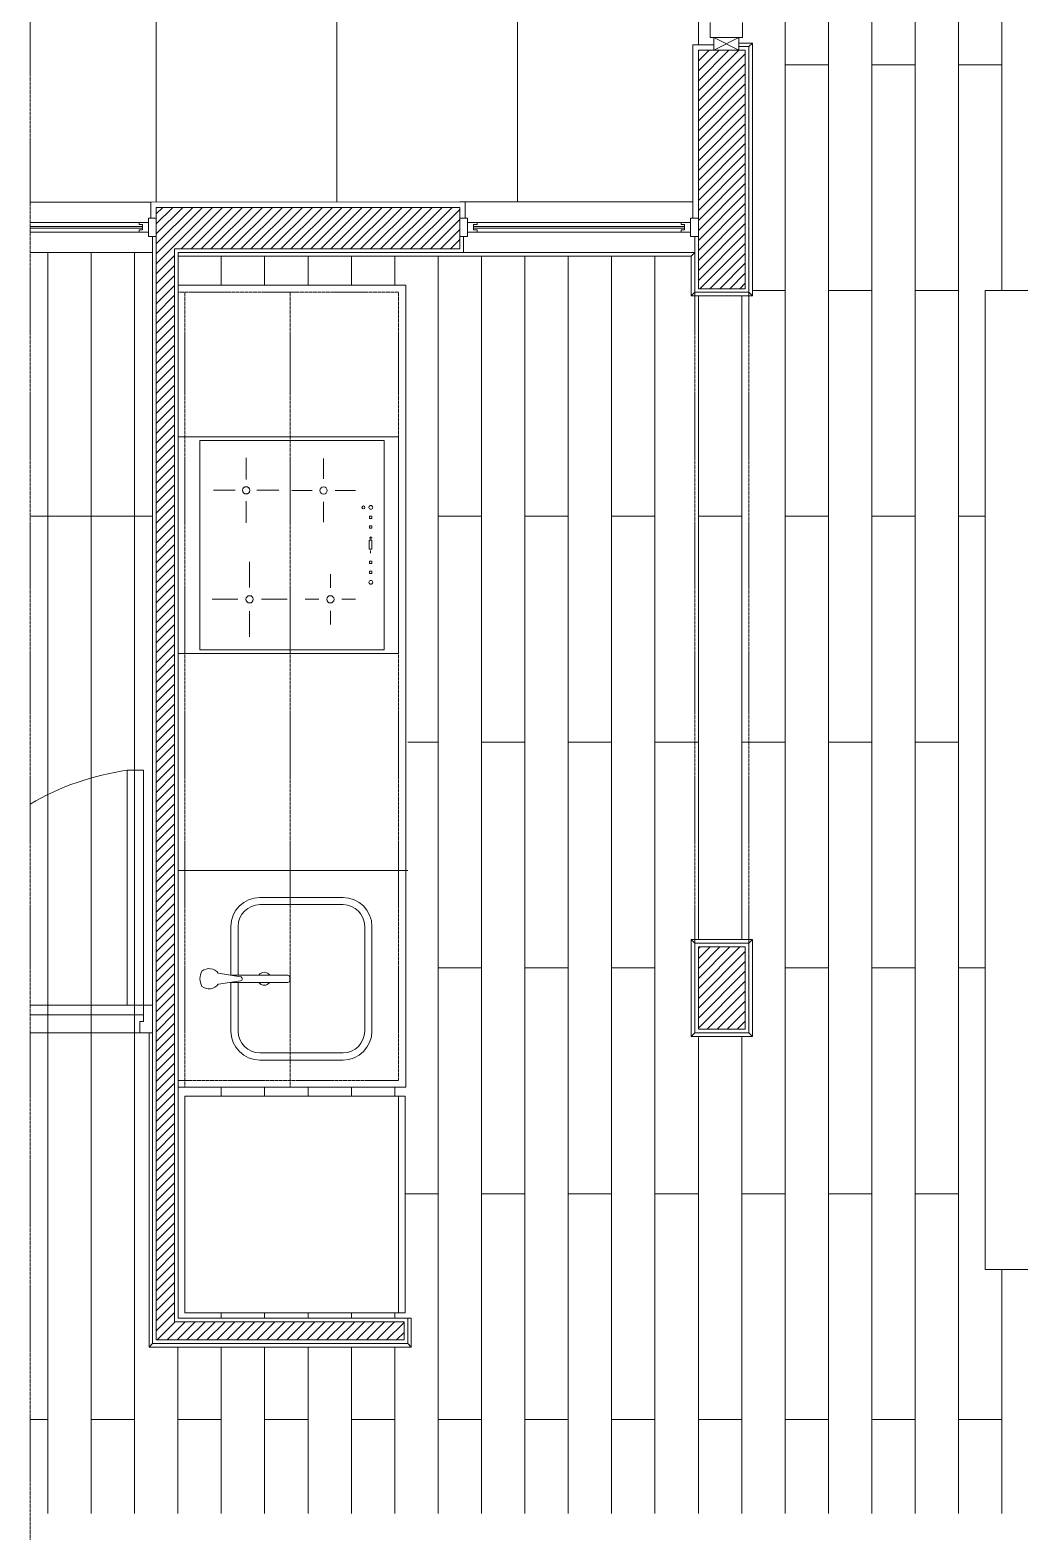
# Model space of a CAD drawing. Header units: centimetres. Extents: x -16179 to 12840, y -10704 to 3856.
# Drawn here: x -739.2 to -465.3, y -4067.1 to -3651.3 of the extents above; entities that cross this region are included whole.
import ezdxf

# ---------------------------------------------------------------- set-up
doc = ezdxf.new("R2010")
doc.units = ezdxf.units.CM
doc.header["$MEASUREMENT"] = 0
for name, pattern in [('Linee Nascoste', [0.0718, 0.05, -0.0218]), ('Punto e Tratto', [0.134056, 0.070556, -0.035278, 0, -0.028222]), ('Tratteggio', [0.032, 0.016, -0.016])]:
    doc.linetypes.add(name, pattern=pattern)
for name, color, linetype, lineweight in [('A-ELEV-MBE1_Num_Penna__14_Num_Penna__11_Num_Penna__9_Num_Penna__9_Num_Penna__9_Num_Penna__9_Num_Penna__9_Num_Penna__9_Num_Penna__10_Num_Penna__5', 5, 'Continuous', 18), ('A-ELEV-MBE1_Num_Penna__7_Num_Penna__7_Num_Penna__7_Num_Penna__7_Num_Penna__7_Num_Penna__7_Num_Penna__7_Num_Penna__7_Num_Penna__7_Num_Penna__2', 2, 'Continuous', 18), ('A-ELEV-MBE1_Num_Penna__7_Num_Penna__7_Num_Penna__7_Num_Penna__7_Num_Penna__7_Num_Penna__7_Num_Penna__7_Num_Penna__7_Num_Penna__7_Num_Penna__7_Num_Penna__255', 255, 'Continuous', 18), ('A-FURN_Num_Penna__251_Num_Penna__251_Num_Penna__2_Num_Penna__5', 5, 'Continuous', 18), ('A-FURN_Num_Penna__251_Num_Penna__251_Num_Penna__2_Num_Penna__6', 6, 'Continuous', 18), ('A-FURN_Num_Penna__252_Num_Penna__252_Num_Penna__10_Num_Penna__252_Num_Penna__252_Num_Penna__252_Num_Penna__252_Num_Penna__252_Num_Penna__252_Num_Penna__252_Num_Penna__252_Num_Penna__5', 5, 'Continuous', 18), ('A-FURN_Num_Penna__8_Num_Penna__8_Num_Penna__8_Num_Penna__8_Num_Penna__8_Num_Penna__8_Num_Penna__8_Num_Penna__8_Num_Penna__8_Num_Penna__254', 254, 'Continuous', 18), ('A-FURN_Num_Penna__8_Num_Penna__8_Num_Penna__8_Num_Penna__8_Num_Penna__8_Num_Penna__8_Num_Penna__8_Num_Penna__8_Num_Penna__8_Num_Penna__5', 5, 'Continuous', 18), ('A-FURN_Num_Penna__8_Num_Penna__8_Num_Penna__8_Num_Penna__8_Num_Penna__8_Num_Penna__8_Num_Penna__8_Num_Penna__8_Num_Penna__8_Num_Penna__6', 6, 'Continuous', 18), ('A-FURN_Num_Penna__8_Num_Penna__8_Num_Penna__8_Num_Penna__8_Num_Penna__8_Num_Penna__8_Num_Penna__8_Num_Penna__8_Num_Penna__8_Num_Penna__8', 8, 'Continuous', 18), ('A-FURN_Num_Penna__8_Num_Penna__8_Num_Penna__8_Num_Penna__8_Num_Penna__8_Num_Penna__8_Num_Penna__8_Num_Penna__8_Num_Penna__8_Num_Penna__8_Num_Penna__253', 253, 'Continuous', 18), ('A-GLAZ-FULL_Num_Penna__4_Num_Penna__4_Num_Penna__4_Num_Penna__4_Num_Penna__4_Num_Penna__4_Num_Penna__4_Num_Penna__4_Num_Penna__4_Num_Penna__4', 4, 'Continuous', 18), ('A-SECT-PATT_Num_Penna__6_Num_Penna__6_Num_Penna__6_Num_Penna__6_Num_Penna__6_Num_Penna__6_Num_Penna__6_Num_Penna__6_Num_Penna__6_Num_Penna__6_Num_Penna__6_Num_Penna__254', 254, 'Continuous', 18), ('AA - linee quote_Num_Penna__1_Num_Penna__255_Num_Penna__255_Num_Penna__255_Num_Penna__255_Num_Penna__255_Num_Penna__255_Num_Penna__255_Num_Penna__6_Num_Penna__6', 6, 'Continuous', 18), ('AA - montanti_Num_Penna__7_Num_Penna__7_Num_Penna__7_Num_Penna__7_Num_Penna__7_Num_Penna__7_Num_Penna__7_Num_Penna__7_Num_Penna__7_Num_Penna__7', 7, 'Continuous', 18), ('AA - pareti sezionate_Num_Penna__254_Num_Penna__254_Num_Penna__254_Num_Penna__254_Num_Penna__254_Num_Penna__254_Num_Penna__254_Num_Penna__254_Num_Penna__254_Num_Penna__254', 254, 'Continuous', 18), ('AA - pareti sezionate_Num_Penna__7_Num_Penna__7_Num_Penna__7_Num_Penna__7_Num_Penna__7_Num_Penna__7_Num_Penna__7_Num_Penna__7_Num_Penna__7_Num_Penna__7', 7, 'Continuous', 18), ('AA - serramenti e porte_Num_Penna__4_Num_Penna__4_Num_Penna__4_Num_Penna__4_Num_Penna__4_Num_Penna__4_Num_Penna__4_Num_Penna__4_Num_Penna__4_Num_Penna__4', 4, 'Continuous', 18), ('AA- arredo_Num_Penna__8_Num_Penna__8_Num_Penna__8_Num_Penna__8_Num_Penna__8_Num_Penna__8_Num_Penna__8_Num_Penna__8_Num_Penna__8_Num_Penna__8', 8, 'Continuous', 18), ('IKE120015-t1_Num_Penna__251_Num_Penna__251_Num_Penna__251_Num_Penna__251_Num_Penna__251_Num_Penna__251_Num_Penna__251_Num_Penna__251_Num_Penna__251_Num_Penna__251_Num_Penna__4', 4, 'Continuous', 18), ('IKE120015-t1_Num_Penna__251_Num_Penna__254_Num_Penna__254_Num_Penna__254_Num_Penna__254_Num_Penna__254_Num_Penna__254_Num_Penna__254_Num_Penna__254_Num_Penna__254_Num_Penna__254', 254, 'Continuous', 18), ('IKE120015-t1_Num_Penna__251_Num_Penna__4_Num_Penna__4_Num_Penna__4_Num_Penna__4_Num_Penna__4_Num_Penna__4_Num_Penna__4_Num_Penna__4_Num_Penna__4_Num_Penna__4', 4, 'Continuous', 18), ('PDF _0_Num_Penna__5', 5, 'Continuous', 18), ('PDF _G-ANNO-TEXT_Num_Penna__5', 5, 'Continuous', 18), ('PDF _Geometria_Num_Penna__5', 5, 'Continuous', 18), ('PDF11_Text_Num_Penna__6', 6, 'Continuous', 18)]:
    doc.layers.add(name, color=color, linetype=linetype, lineweight=lineweight)
pattern_1 = [(45, (-2286.6072, -5334.2425), (-1.3801623, 1.3801623), [])]

msp = doc.modelspace()

# ---------------------------------------------------------------- hatches: boundary and pattern name
at = {"layer": 'A-ELEV-MBE1_Num_Penna__7_Num_Penna__7_Num_Penna__7_Num_Penna__7_Num_Penna__7_Num_Penna__7_Num_Penna__7_Num_Penna__7_Num_Penna__7_Num_Penna__2', "linetype": 'Continuous', "lineweight": 18}
h = msp.add_hatch(dxfattribs=at)
h.set_pattern_fill('ANSI31', color=2, scale=100, style=0, pattern_type=2)
h.set_pattern_definition(pattern_1)
h.paths.add_polyline_path([(-541.29, -3656.93), (-554.29, -3656.93), (-554.29, -3722.93), (-541.29, -3722.93)])
h = msp.add_hatch(dxfattribs=at)
h.set_pattern_fill('ANSI31', color=2, scale=100, style=0, pattern_type=2)
h.set_pattern_definition(pattern_1)
h.paths.add_polyline_path([(-699.21, -4008.93), (-699.21, -3711.93), (-620.29, -3711.93), (-620.29, -3700.43), (-704.29, -3700.44), (-704.29, -4013.93), (-635.71, -4013.93), (-635.71, -4008.93)])
h = msp.add_hatch(dxfattribs=at)
h.set_pattern_fill('ANSI31', color=2, scale=100, style=0, pattern_type=2)
h.set_pattern_definition(pattern_1)
h.paths.add_polyline_path([(-541.29, -3905.09), (-554.29, -3905.09), (-554.29, -3927.93), (-541.29, -3927.93)])

# ---------------------------------------------------------------- linework, layer by layer
at = {"layer": 'A-ELEV-MBE1_Num_Penna__14_Num_Penna__11_Num_Penna__9_Num_Penna__9_Num_Penna__9_Num_Penna__9_Num_Penna__9_Num_Penna__9_Num_Penna__10_Num_Penna__5', "color": 5, "linetype": 'Continuous', "lineweight": 18}
for p, q in [((-543.04, -3654.93), (-539.29, -3654.93)), ((-539.29, -3654.93), (-540.29, -3655.93)), ((-539.29, -3724.93), (-539.29, -3654.93)), ((-556.29, -3713.93), (-698.21, -3713.93)), ((-555.29, -3712.93), (-556.29, -3713.93)), ((-556.29, -3724.93), (-556.29, -3713.93)), ((-555.29, -3723.93), (-556.29, -3724.93)), ((-556.29, -3724.93), (-539.29, -3724.93)), ((-540.29, -3723.93), (-539.29, -3724.93)), ((-556.29, -3903.09), (-556.29, -3929.93)), ((-556.29, -3903.09), (-539.29, -3903.09)), ((-555.29, -3904.09), (-556.29, -3903.09)), ((-539.29, -3903.09), (-540.29, -3904.09)), ((-539.29, -3903.09), (-539.29, -3929.93)), ((-706.29, -4015.93), (-706.29, -3928.93)), ((-555.29, -3928.93), (-556.29, -3929.93)), ((-539.29, -3929.93), (-556.29, -3929.93)), ((-540.29, -3928.93), (-539.29, -3929.93)), ((-633.71, -4007.93), (-634.71, -4007.93)), ((-633.71, -4015.93), (-633.71, -4007.93)), ((-705.29, -4014.93), (-706.29, -4015.93)), ((-706.29, -4015.93), (-633.71, -4015.93)), ((-633.71, -4015.93), (-634.71, -4014.93))]:
    msp.add_line(p, q, dxfattribs=at)
at = {"layer": 'A-ELEV-MBE1_Num_Penna__7_Num_Penna__7_Num_Penna__7_Num_Penna__7_Num_Penna__7_Num_Penna__7_Num_Penna__7_Num_Penna__7_Num_Penna__7_Num_Penna__7_Num_Penna__255', "color": 255, "linetype": 'Continuous', "lineweight": 18}
for p, q in [((-554.29, -3656.93), (-541.29, -3656.93)), ((-554.29, -3722.93), (-554.29, -3656.93)), ((-541.29, -3722.93), (-541.29, -3656.93)), ((-554.29, -3722.93), (-541.29, -3722.93))]:
    msp.add_line(p, q, dxfattribs=at)
at = {"layer": 'A-ELEV-MBE1_Num_Penna__7_Num_Penna__7_Num_Penna__7_Num_Penna__7_Num_Penna__7_Num_Penna__7_Num_Penna__7_Num_Penna__7_Num_Penna__7_Num_Penna__7_Num_Penna__255', "color": 255, "linetype": 'Continuous', "lineweight": 18, "flags": 128}
msp.add_lwpolyline([(-620.29, -3700.43), (-704.29, -3700.44), (-704.29, -4013.93), (-635.71, -4013.93), (-635.71, -4008.93), (-699.21, -4008.93), (-699.21, -3711.93), (-620.29, -3711.93)], close=True, dxfattribs=at)
at = {"layer": 'A-FURN_Num_Penna__251_Num_Penna__251_Num_Penna__2_Num_Penna__5', "color": 5, "linetype": 'Continuous', "lineweight": 18}
for p, q in [((-679.42, -3775.73), (-679.42, -3769.74)), ((-657.98, -3775.59), (-657.98, -3769.97)), ((-682.43, -3778.74), (-688.42, -3778.74)), ((-676.41, -3778.74), (-670.41, -3778.74)), ((-661.15, -3778.77), (-666.77, -3778.77)), ((-654.81, -3778.77), (-649.19, -3778.77)), ((-679.42, -3781.75), (-679.42, -3787.75)), ((-657.98, -3781.94), (-657.98, -3787.56)), ((-645.27, -3786.53), (-645.27, -3785.86)), ((-645.27, -3785.86), (-644.6, -3785.86)), ((-644.6, -3786.53), (-645.27, -3786.53)), ((-644.6, -3785.86), (-644.6, -3786.53)), ((-645.27, -3789.25), (-645.27, -3788.58)), ((-645.27, -3788.58), (-644.6, -3788.58)), ((-644.6, -3789.25), (-645.27, -3789.25)), ((-644.6, -3788.58), (-644.6, -3789.25)), ((-645.35, -3791.91), (-644.57, -3791.91)), ((-645.34, -3795.07), (-645.34, -3792.51)), ((-645.34, -3792.51), (-644.6, -3792.51)), ((-644.6, -3795.07), (-645.34, -3795.07)), ((-645.01, -3796.16), (-645.01, -3795.38)), ((-644.95, -3792.31), (-644.95, -3791.56)), ((-644.6, -3792.51), (-644.6, -3795.07)), ((-678.46, -3805.64), (-678.46, -3798.52)), ((-645.27, -3799.01), (-645.27, -3798.34)), ((-645.27, -3798.34), (-644.6, -3798.34)), ((-644.6, -3799.01), (-645.27, -3799.01)), ((-644.6, -3798.34), (-644.6, -3799.01)), ((-656.1, -3805.7), (-656.1, -3801.95)), ((-645.27, -3801.79), (-645.27, -3801.12)), ((-645.27, -3801.12), (-644.6, -3801.12)), ((-644.6, -3801.79), (-645.27, -3801.79)), ((-644.6, -3801.12), (-644.6, -3801.79)), ((-681.73, -3808.91), (-688.85, -3808.91)), ((-678.46, -3812.19), (-678.46, -3819.31)), ((-675.18, -3808.91), (-668.06, -3808.91)), ((-659.31, -3808.91), (-663.06, -3808.91)), ((-656.1, -3812.12), (-656.1, -3815.87)), ((-652.89, -3808.91), (-649.14, -3808.91))]:
    msp.add_line(p, q, dxfattribs=at)
for centre, radius in [((-679.42, -3778.74), 1.01), ((-657.98, -3778.77), 1.01), ((-646.97, -3783.46), 0.389), ((-644.92, -3783.46), 0.521), ((-644.92, -3804.2), 0.521), ((-678.46, -3808.91), 1.01), ((-656.1, -3808.91), 1.01)]:
    msp.add_circle(centre, radius, dxfattribs=at)
at = {"layer": 'A-FURN_Num_Penna__251_Num_Penna__251_Num_Penna__2_Num_Penna__6', "color": 6, "linetype": 'Continuous', "lineweight": 18}
for p, q in [((-692.21, -3822.93), (-692.21, -3764.93)), ((-641.21, -3764.93), (-641.21, -3822.93)), ((-641.21, -3822.93), (-692.21, -3822.93))]:
    msp.add_line(p, q, dxfattribs=at)
at = {"layer": 'A-FURN_Num_Penna__252_Num_Penna__252_Num_Penna__10_Num_Penna__252_Num_Penna__252_Num_Penna__252_Num_Penna__252_Num_Penna__252_Num_Penna__252_Num_Penna__252_Num_Penna__252_Num_Penna__5', "color": 5, "linetype": 'Tratteggio', "lineweight": 18}
for p, q in [((-696.41, -3943.93), (-696.41, -3723.93)), ((-667.21, -3943.93), (-667.21, -3723.93))]:
    msp.add_line(p, q, dxfattribs=at)
at = {"layer": 'A-FURN_Num_Penna__8_Num_Penna__8_Num_Penna__8_Num_Penna__8_Num_Penna__8_Num_Penna__8_Num_Penna__8_Num_Penna__8_Num_Penna__8_Num_Penna__254', "color": 254, "linetype": 'Tratteggio', "lineweight": 18}
for p, q in [((-637.21, -3723.93), (-667.21, -3723.93)), ((-667.21, -3942.13), (-637.21, -3942.13))]:
    msp.add_line(p, q, dxfattribs=at)
msp.add_point((-667.21, -3723.93), dxfattribs=at)
at = {"layer": 'A-FURN_Num_Penna__8_Num_Penna__8_Num_Penna__8_Num_Penna__8_Num_Penna__8_Num_Penna__8_Num_Penna__8_Num_Penna__8_Num_Penna__8_Num_Penna__5', "color": 5, "linetype": 'Tratteggio', "lineweight": 18}
for p, q in [((-667.21, -3723.93), (-698.21, -3723.93)), ((-698.21, -3942.13), (-667.21, -3942.13))]:
    msp.add_line(p, q, dxfattribs=at)
at = {"layer": 'A-FURN_Num_Penna__8_Num_Penna__8_Num_Penna__8_Num_Penna__8_Num_Penna__8_Num_Penna__8_Num_Penna__8_Num_Penna__8_Num_Penna__8_Num_Penna__6', "color": 6, "linetype": 'Continuous', "lineweight": 18}
for p, q in [((-555.79, -3703.39), (-555.79, -3655.43)), ((-555.79, -3655.43), (-550.04, -3655.43)), ((-543.04, -3655.93), (-540.29, -3655.93)), ((-540.29, -3723.93), (-540.29, -3655.93)), ((-618.79, -3698.93), (-705.79, -3698.94)), ((-705.79, -3703.39), (-705.79, -3698.94)), ((-618.79, -3703.38), (-618.79, -3698.93)), ((-708.14, -3705.68), (-739.21, -3705.68)), ((-708.12, -3706.18), (-739.21, -3706.18)), ((-558.12, -3705.68), (-616.46, -3705.68)), ((-558.12, -3706.18), (-616.46, -3706.18)), ((-705.29, -4014.93), (-705.29, -3708.47)), ((-619.29, -3708.47), (-619.29, -3712.93)), ((-555.29, -3723.93), (-555.29, -3708.47)), ((-619.29, -3712.93), (-698.21, -3712.93)), ((-698.21, -4007.93), (-698.21, -3712.93)), ((-635.21, -3721.93), (-698.21, -3721.93)), ((-635.21, -3943.93), (-635.21, -3721.93)), ((-555.29, -3723.93), (-540.29, -3723.93)), ((-698.21, -3763.93), (-637.21, -3763.93)), ((-637.21, -3823.93), (-637.21, -3763.93)), ((-698.21, -3823.93), (-637.21, -3823.93)), ((-698.21, -3883.93), (-634.71, -3883.93)), ((-698.21, -3943.93), (-635.21, -3943.93)), ((-696.41, -3946.43), (-635.41, -3946.43)), ((-696.41, -4006.43), (-696.41, -3946.43)), ((-637.21, -4006.43), (-637.21, -3946.43)), ((-635.41, -4006.43), (-635.41, -3946.43)), ((-696.41, -4006.43), (-635.41, -4006.43)), ((-634.71, -4007.93), (-698.21, -4007.93)), ((-634.71, -4014.93), (-634.71, -4007.93)), ((-705.29, -4014.93), (-634.71, -4014.93))]:
    msp.add_line(p, q, dxfattribs=at)
at = {"layer": 'A-FURN_Num_Penna__8_Num_Penna__8_Num_Penna__8_Num_Penna__8_Num_Penna__8_Num_Penna__8_Num_Penna__8_Num_Penna__8_Num_Penna__8_Num_Penna__8', "color": 8, "linetype": 'Continuous', "lineweight": 18}
for p, q in [((-739.21, -3698.94), (-705.79, -3698.94)), ((-555.79, -3698.93), (-620.29, -3698.93)), ((-705.29, -3712.93), (-739.21, -3712.93)), ((-555.29, -3712.93), (-619.29, -3712.93))]:
    msp.add_line(p, q, dxfattribs=at)
at = {"layer": 'A-FURN_Num_Penna__8_Num_Penna__8_Num_Penna__8_Num_Penna__8_Num_Penna__8_Num_Penna__8_Num_Penna__8_Num_Penna__8_Num_Penna__8_Num_Penna__8_Num_Penna__253', "color": 253, "linetype": 'Continuous', "lineweight": 18}
for p, q in [((-474.9, -3723.43), (-474.9, -3994.43)), ((-474.9, -3723.43), (-318.9, -3723.43)), ((-474.9, -3994.43), (-318.9, -3994.43))]:
    msp.add_line(p, q, dxfattribs=at)
at = {"layer": 'A-GLAZ-FULL_Num_Penna__4_Num_Penna__4_Num_Penna__4_Num_Penna__4_Num_Penna__4_Num_Penna__4_Num_Penna__4_Num_Penna__4_Num_Penna__4_Num_Penna__4', "color": 4, "linetype": 'Continuous', "lineweight": 18}
for p, q in [((-739.21, -3704.62), (-709.05, -3704.62)), ((-709.05, -3707.24), (-739.21, -3707.24)), ((-615.52, -3704.62), (-559.05, -3704.62)), ((-559.05, -3707.24), (-615.5, -3707.24))]:
    msp.add_line(p, q, dxfattribs=at)
at = {"layer": 'A-SECT-PATT_Num_Penna__6_Num_Penna__6_Num_Penna__6_Num_Penna__6_Num_Penna__6_Num_Penna__6_Num_Penna__6_Num_Penna__6_Num_Penna__6_Num_Penna__6_Num_Penna__6_Num_Penna__254', "color": 254, "linetype": 'Tratteggio', "lineweight": 18}
msp.add_line((-637.21, -3942.13), (-637.21, -3723.93), dxfattribs=at)
at = {"layer": 'AA - linee quote_Num_Penna__1_Num_Penna__255_Num_Penna__255_Num_Penna__255_Num_Penna__255_Num_Penna__255_Num_Penna__255_Num_Penna__255_Num_Penna__6_Num_Penna__6', "color": 6, "linetype": 'Continuous', "lineweight": 18}
for p, q in [((-551.04, -3649.23), (-551.04, -3653.43)), ((-542.04, -3649.23), (-542.04, -3653.43)), ((-542.04, -3653.43), (-551.04, -3653.43)), ((-550.04, -3653.43), (-550.04, -3656.93)), ((-550.04, -3653.43), (-543.04, -3656.93)), ((-543.04, -3653.43), (-550.04, -3656.93)), ((-543.04, -3653.43), (-543.04, -3656.93)), ((-550.04, -3656.93), (-543.04, -3656.93))]:
    msp.add_line(p, q, dxfattribs=at)
at = {"layer": 'AA - montanti_Num_Penna__7_Num_Penna__7_Num_Penna__7_Num_Penna__7_Num_Penna__7_Num_Penna__7_Num_Penna__7_Num_Penna__7_Num_Penna__7_Num_Penna__7', "color": 7, "linetype": 'Continuous', "lineweight": 18, "flags": 128}
for points in [[(-704.29, -3703.39), (-704.29, -3708.47), (-706.46, -3708.47), (-706.46, -3703.39)], [(-620.29, -3703.39), (-620.29, -3708.47), (-618.12, -3708.47), (-618.12, -3703.39)], [(-554.29, -3708.47), (-554.29, -3703.39), (-556.46, -3703.39), (-556.46, -3708.47)]]:
    msp.add_lwpolyline(points, close=True, dxfattribs=at)
for points in [[(-706.46, -3704.62), (-709.05, -3704.62), (-709.05, -3705.18)], [(-706.46, -3707.24), (-709.05, -3707.24), (-709.05, -3706.68), (-708.12, -3706.68), (-708.12, -3706.18), (-708.12, -3705.68), (-708.12, -3705.18), (-709.05, -3705.18)], [(-618.12, -3704.62), (-615.52, -3704.62), (-615.52, -3705.18)], [(-618.12, -3707.24), (-615.52, -3707.24), (-615.52, -3706.68), (-616.46, -3706.68), (-616.46, -3706.18), (-616.46, -3705.68), (-616.46, -3705.18), (-615.52, -3705.18)], [(-556.46, -3704.62), (-559.05, -3704.62), (-559.05, -3705.18), (-558.12, -3705.18), (-558.12, -3705.68), (-558.12, -3706.18), (-558.12, -3706.68), (-559.05, -3706.68)], [(-556.46, -3707.24), (-559.05, -3707.24), (-559.05, -3706.68)], [(-705.29, -3925.73), (-705.29, -3921.23), (-707.79, -3921.23), (-707.79, -3925.73)], [(-707.79, -3925.73), (-708.79, -3925.73), (-708.79, -3928.93), (-705.29, -3928.93), (-705.29, -3925.73)]]:
    msp.add_lwpolyline(points, dxfattribs=at)
at = {"layer": 'AA - pareti sezionate_Num_Penna__254_Num_Penna__254_Num_Penna__254_Num_Penna__254_Num_Penna__254_Num_Penna__254_Num_Penna__254_Num_Penna__254_Num_Penna__254_Num_Penna__254', "color": 254, "linetype": 'Continuous', "lineweight": 18}
for p, q in [((-530.29, -3411.93), (-530.29, -4061.93)), ((-518.29, -3411.93), (-518.29, -4061.93)), ((-506.29, -3411.93), (-506.29, -4061.93)), ((-494.29, -3411.93), (-494.29, -4061.93)), ((-482.29, -3513.16), (-482.29, -4061.93)), ((-470.29, -3525.1), (-470.29, -3723.43)), ((-518.29, -3660.93), (-530.29, -3660.93)), ((-494.29, -3660.93), (-506.29, -3660.93)), ((-470.29, -3660.93), (-482.29, -3660.93)), ((-734.29, -3712.93), (-734.29, -4061.93)), ((-722.29, -3712.93), (-722.29, -4061.93)), ((-710.29, -3712.93), (-710.29, -4061.93)), ((-686.29, -3713.93), (-686.29, -3721.93)), ((-674.29, -3713.93), (-674.29, -3721.93)), ((-662.29, -3713.93), (-662.29, -3721.93)), ((-650.29, -3713.93), (-650.29, -3721.93)), ((-638.29, -3713.93), (-638.29, -3721.93)), ((-626.29, -3713.93), (-626.29, -4061.93)), ((-614.29, -3713.93), (-614.29, -4061.93)), ((-602.29, -3713.93), (-602.29, -4061.93)), ((-590.29, -3713.93), (-590.29, -4061.93)), ((-578.29, -3713.93), (-578.29, -4061.93)), ((-566.29, -3713.93), (-566.29, -4061.93)), ((-554.29, -3712.93), (-554.29, -3722.93)), ((-554.29, -3724.93), (-554.29, -3903.09)), ((-542.29, -3724.93), (-542.29, -3903.09)), ((-530.29, -3723.43), (-539.29, -3723.43)), ((-506.29, -3723.43), (-518.29, -3723.43)), ((-482.29, -3723.43), (-494.29, -3723.43)), ((-705.29, -3785.93), (-739.21, -3785.93)), ((-614.29, -3785.93), (-626.29, -3785.93)), ((-590.29, -3785.93), (-602.29, -3785.93)), ((-566.29, -3785.93), (-578.29, -3785.93)), ((-542.29, -3785.93), (-554.29, -3785.93)), ((-518.29, -3785.93), (-530.29, -3785.93)), ((-494.29, -3785.93), (-506.29, -3785.93)), ((-474.9, -3785.93), (-482.29, -3785.93)), ((-626.29, -3848.43), (-634.71, -3848.43)), ((-602.29, -3848.43), (-614.29, -3848.43)), ((-578.29, -3848.43), (-590.29, -3848.43)), ((-554.29, -3848.43), (-566.29, -3848.43)), ((-530.29, -3848.43), (-542.29, -3848.43)), ((-506.29, -3848.43), (-518.29, -3848.43)), ((-482.29, -3848.43), (-494.29, -3848.43)), ((-614.29, -3910.93), (-626.29, -3910.93)), ((-590.29, -3910.93), (-602.29, -3910.93)), ((-566.29, -3910.93), (-578.29, -3910.93)), ((-518.29, -3910.93), (-530.29, -3910.93)), ((-494.29, -3910.93), (-506.29, -3910.93)), ((-474.9, -3910.93), (-482.29, -3910.93)), ((-554.29, -3929.93), (-554.29, -4061.93)), ((-542.29, -3929.93), (-542.29, -4061.93)), ((-686.29, -3943.93), (-686.29, -3946.43)), ((-674.29, -3943.93), (-674.29, -3946.43)), ((-662.29, -3943.93), (-662.29, -3946.43)), ((-650.29, -3943.93), (-650.29, -3946.43)), ((-638.29, -3943.93), (-638.29, -3946.43)), ((-626.29, -3973.43), (-635.41, -3973.43)), ((-602.29, -3973.43), (-614.29, -3973.43)), ((-578.29, -3973.43), (-590.29, -3973.43)), ((-554.29, -3973.43), (-566.29, -3973.43)), ((-530.29, -3973.43), (-542.29, -3973.43)), ((-506.29, -3973.43), (-518.29, -3973.43)), ((-482.29, -3973.43), (-494.29, -3973.43)), ((-470.29, -3994.43), (-470.29, -4061.93)), ((-686.29, -4006.43), (-686.29, -4007.93)), ((-674.29, -4006.43), (-674.29, -4007.93)), ((-662.29, -4006.43), (-662.29, -4007.93)), ((-650.29, -4006.43), (-650.29, -4007.93)), ((-638.29, -4006.43), (-638.29, -4007.93)), ((-698.29, -4015.93), (-698.29, -4061.93)), ((-686.29, -4015.93), (-686.29, -4061.93)), ((-674.29, -4015.93), (-674.29, -4061.93)), ((-662.29, -4015.93), (-662.29, -4061.93)), ((-650.29, -4015.93), (-650.29, -4061.93)), ((-638.29, -4015.93), (-638.29, -4061.93)), ((-734.29, -4035.93), (-739.21, -4035.93)), ((-710.29, -4035.93), (-722.29, -4035.93)), ((-686.29, -4035.93), (-698.29, -4035.93)), ((-662.29, -4035.93), (-674.29, -4035.93)), ((-638.29, -4035.93), (-650.29, -4035.93)), ((-614.29, -4035.93), (-626.29, -4035.93)), ((-590.29, -4035.93), (-602.29, -4035.93)), ((-566.29, -4035.93), (-578.29, -4035.93)), ((-542.29, -4035.93), (-554.29, -4035.93)), ((-518.29, -4035.93), (-530.29, -4035.93)), ((-494.29, -4035.93), (-506.29, -4035.93)), ((-470.29, -4035.93), (-482.29, -4035.93))]:
    msp.add_line(p, q, dxfattribs=at)
at = {"layer": 'AA - pareti sezionate_Num_Penna__7_Num_Penna__7_Num_Penna__7_Num_Penna__7_Num_Penna__7_Num_Penna__7_Num_Penna__7_Num_Penna__7_Num_Penna__7_Num_Penna__7', "color": 7, "linetype": 'Continuous', "lineweight": 18}
for p, q in [((-619.29, -3712.93), (-619.29, -3708.47)), ((-555.29, -3904.09), (-540.29, -3904.09)), ((-555.29, -3904.09), (-555.29, -3928.93)), ((-554.29, -3905.09), (-554.29, -3927.93)), ((-554.29, -3905.09), (-541.29, -3905.09)), ((-541.29, -3905.09), (-541.29, -3927.93)), ((-540.29, -3904.09), (-540.29, -3928.93)), ((-541.29, -3927.93), (-554.29, -3927.93)), ((-540.29, -3928.93), (-555.29, -3928.93))]:
    msp.add_line(p, q, dxfattribs=at)
at = {"layer": 'AA - serramenti e porte_Num_Penna__4_Num_Penna__4_Num_Penna__4_Num_Penna__4_Num_Penna__4_Num_Penna__4_Num_Penna__4_Num_Penna__4_Num_Penna__4_Num_Penna__4', "color": 4, "linetype": 'Continuous', "lineweight": 18}
for p, q in [((-712.29, -3921.23), (-712.29, -3856.23)), ((-712.29, -3856.23), (-707.79, -3856.23)), ((-707.79, -3856.23), (-707.79, -3921.23)), ((-707.79, -3921.23), (-712.29, -3921.23)), ((-712.29, -3921.23), (-707.79, -3921.23)), ((-712.29, -3921.23), (-707.79, -3921.23))]:
    msp.add_line(p, q, dxfattribs=at)
msp.add_arc((-702.1, -3928.88), 73.36, 97.9857, 120.3879, dxfattribs=at)
at = {"layer": 'AA- arredo_Num_Penna__8_Num_Penna__8_Num_Penna__8_Num_Penna__8_Num_Penna__8_Num_Penna__8_Num_Penna__8_Num_Penna__8_Num_Penna__8_Num_Penna__8', "color": 8, "linetype": 'Continuous', "lineweight": 18}
for p, q in [((-618.79, -3698.93), (-555.79, -3698.93)), ((-739.21, -3712.93), (-705.29, -3712.93)), ((-554.29, -3903.09), (-554.29, -3724.93))]:
    msp.add_line(p, q, dxfattribs=at)
at = {"layer": 'AA- arredo_Num_Penna__8_Num_Penna__8_Num_Penna__8_Num_Penna__8_Num_Penna__8_Num_Penna__8_Num_Penna__8_Num_Penna__8_Num_Penna__8_Num_Penna__8', "color": 8, "linetype": 'Linee Nascoste', "lineweight": 18}
for p, q in [((-555.29, -3723.93), (-555.29, -3904.09)), ((-540.29, -3723.93), (-540.29, -3904.09))]:
    msp.add_line(p, q, dxfattribs=at)
at = {"layer": 'IKE120015-t1_Num_Penna__251_Num_Penna__251_Num_Penna__251_Num_Penna__251_Num_Penna__251_Num_Penna__251_Num_Penna__251_Num_Penna__251_Num_Penna__251_Num_Penna__251_Num_Penna__4', "color": 4, "linetype": 'Punto e Tratto', "lineweight": 18}
msp.add_line((-739.21, -3378.93), (-739.21, -4101.24), dxfattribs=at)
at = {"layer": 'IKE120015-t1_Num_Penna__251_Num_Penna__254_Num_Penna__254_Num_Penna__254_Num_Penna__254_Num_Penna__254_Num_Penna__254_Num_Penna__254_Num_Penna__254_Num_Penna__254_Num_Penna__254', "color": 254, "linetype": 'Continuous', "lineweight": 18}
for p, q in [((-704.29, -3648.93), (-704.29, -3698.93)), ((-654.29, -3698.93), (-654.29, -3648.93)), ((-604.29, -3698.93), (-604.29, -3648.93)), ((-719.29, -3698.93), (-719.29, -3698.94)), ((-554.29, -3724.93), (-554.29, -3903.09)), ((-707.79, -3921.23), (-739.21, -3921.23)), ((-739.21, -3923.93), (-707.79, -3923.93)), ((-708.79, -3928.93), (-739.21, -3928.93)), ((-674.29, -3943.93), (-674.29, -3946.43)), ((-674.29, -4006.43), (-674.29, -4007.93))]:
    msp.add_line(p, q, dxfattribs=at)
at = {"layer": 'IKE120015-t1_Num_Penna__251_Num_Penna__4_Num_Penna__4_Num_Penna__4_Num_Penna__4_Num_Penna__4_Num_Penna__4_Num_Penna__4_Num_Penna__4_Num_Penna__4_Num_Penna__4', "color": 4, "linetype": 'Continuous', "lineweight": 18}
for p, q in [((-554.29, -3454.43), (-554.29, -3655.43)), ((-554.29, -3703.39), (-554.29, -3708.47))]:
    msp.add_line(p, q, dxfattribs=at)
at = {"layer": 'PDF _0_Num_Penna__5', "color": 5, "linetype": 'Continuous', "lineweight": 18}
for start, end in [(32.9615, 147.0385), (214.3839, 325.6161)]:
    msp.add_arc((-674.4, -3913.93), 1.79, start, end, dxfattribs=at)
at = {"layer": 'PDF _G-ANNO-TEXT_Num_Penna__5', "color": 5, "linetype": 'Continuous', "lineweight": 18, "flags": 128}
msp.add_lwpolyline([(-664.71, -3936.43), (-665.01, -3936.43)], dxfattribs=at)
at = {"layer": 'PDF _Geometria_Num_Penna__5', "color": 5, "linetype": 'Continuous', "lineweight": 18, "flags": 128}
for points in [[(-687.11, -3912.42, 0.426689), (-691.64, -3911.82, 0.265278), (-691.65, -3916.05, 0.426609), (-687.11, -3915.43)], [(-687.1, -3915.45), (-680.98, -3914.5, 0.88173), (-680.98, -3913.37), (-687.1, -3912.43)], [(-683.66, -3912.96), (-667.84, -3912.96, -0.414211), (-667.34, -3913.45), (-667.34, -3914.44, -0.414211), (-667.84, -3914.94), (-683.81, -3914.94)]]:
    msp.add_lwpolyline(points, format="xyb", dxfattribs=at)
at = {"layer": 'PDF11_Text_Num_Penna__6', "color": 6, "linetype": 'Continuous', "lineweight": 18}
for p, q in [((-692.21, -3764.93), (-641.21, -3764.93)), ((-652.61, -3891.43), (-675.61, -3891.43)), ((-652.61, -3893.43), (-675.61, -3893.43)), ((-683.61, -3912.96), (-683.61, -3899.43)), ((-681.61, -3899.43), (-681.61, -3912.96)), ((-646.61, -3899.43), (-646.61, -3928.43)), ((-644.61, -3899.43), (-644.61, -3928.43)), ((-683.61, -3928.43), (-683.61, -3914.94)), ((-681.61, -3914.94), (-681.61, -3928.43)), ((-675.61, -3934.43), (-652.61, -3934.43)), ((-675.61, -3936.43), (-652.61, -3936.43))]:
    msp.add_line(p, q, dxfattribs=at)
for centre, radius, start, end in [((-675.61, -3899.43), 8, 90, 180), ((-675.61, -3899.43), 6, 90, 180), ((-652.61, -3899.43), 8, 0, 90), ((-652.61, -3899.43), 6, 0, 90), ((-675.61, -3928.43), 8, 180, 270), ((-675.61, -3928.43), 6, 180, 270), ((-652.61, -3928.43), 6, 270, 0), ((-652.61, -3928.43), 8, 270, 0)]:
    msp.add_arc(centre, radius, start, end, dxfattribs=at)

doc.saveas('drawing.dxf')
